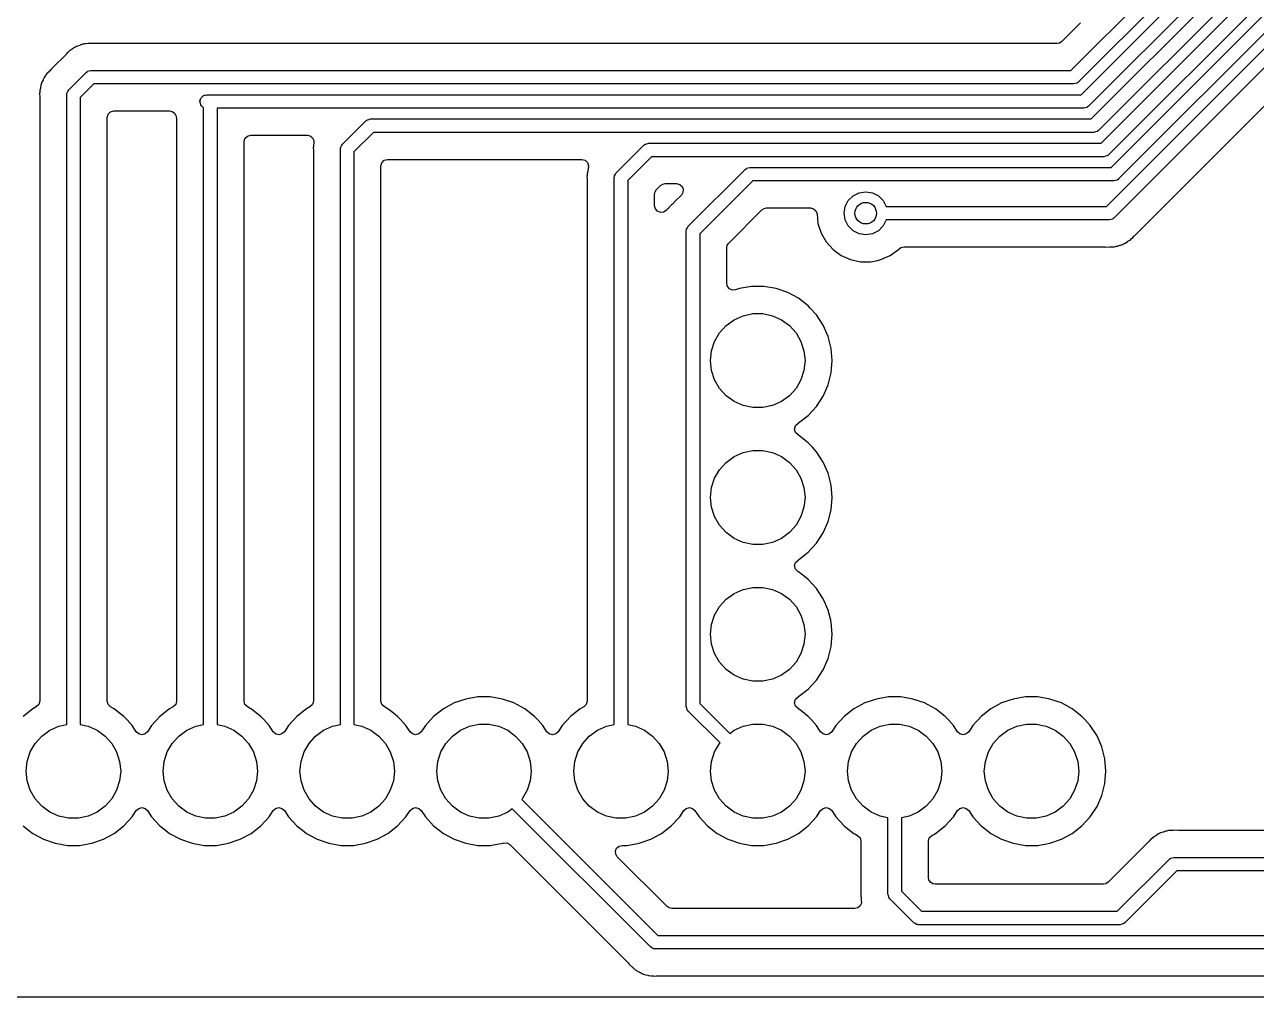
# Model space of a CAD drawing. Extents: x 79.4 to 173.9, y -124.3 to -35.
# Drawn here: x 104.52 to 127.38, y -121.71 to -103.65 of the extents above; entities that cross this region are included whole.
import ezdxf

# ---------------------------------------------------------------- set-up
doc = ezdxf.new("R2010")
doc.units = 0
doc.layers.add('BLACK', color=7, linetype='CONTINUOUS')

msp = doc.modelspace()

# ---------------------------------------------------------------- linework, layer by layer
at = {"layer": 'BLACK', "linetype": 'CONTINUOUS'}
for p, q in [((123.938, -104.505), (131.805, -96.6382)), ((132.018, -96.7784), (124.078, -104.718)), ((124.125, -104.955), (132.255, -96.8246)), ((132.468, -96.9648), (124.265, -105.168)), ((124.311, -105.405), (132.705, -97.011)), ((132.918, -97.1512), (124.451, -105.618)), ((124.497, -105.855), (133.155, -97.1974)), ((133.368, -97.3376), (124.638, -106.068)), ((124.684, -106.305), (133.605, -97.3838)), ((133.818, -97.524), (124.824, -106.518)), ((124.596, -107.029), (129.993, -101.633)), ((130.169, -101.809), (124.736, -107.243)), ((125.115, -107.572), (130.551, -102.135)), ((124.116, -103.62), (123.767, -103.968)), ((105.651, -104.007), (105.632, -104.013)), ((105.695, -104.006), (105.651, -104.007)), ((105.707, -104.005), (105.695, -104.006)), ((105.711, -104.004), (105.707, -104.005)), ((105.738, -104.004), (105.711, -104.004)), ((105.742, -104.004), (105.738, -104.004)), ((105.812, -104.002), (105.742, -104.004)), ((105.833, -104.004), (105.812, -104.002)), ((123.68, -104.004), (105.833, -104.004)), ((123.727, -103.995), (123.68, -104.004)), ((123.767, -103.968), (123.727, -103.995)), ((105.283, -104.213), (105.043, -104.452)), ((105.291, -104.204), (105.283, -104.213)), ((105.318, -104.17), (105.291, -104.204)), ((105.326, -104.165), (105.318, -104.17)), ((105.335, -104.159), (105.326, -104.165)), ((105.349, -104.146), (105.335, -104.159)), ((105.355, -104.14), (105.349, -104.146)), ((105.364, -104.132), (105.355, -104.14)), ((105.401, -104.11), (105.364, -104.132)), ((105.411, -104.103), (105.401, -104.11)), ((105.446, -104.078), (105.411, -104.103)), ((105.465, -104.07), (105.446, -104.078)), ((105.482, -104.062), (105.465, -104.07)), ((105.5, -104.051), (105.482, -104.062)), ((105.542, -104.039), (105.5, -104.051)), ((105.5, -104.051), (105.5, -104.051)), ((105.553, -104.035), (105.542, -104.039)), ((105.593, -104.019), (105.553, -104.035)), ((105.613, -104.017), (105.593, -104.019)), ((105.632, -104.013), (105.613, -104.017)), ((105.027, -104.465), (104.979, -104.516)), ((105.043, -104.452), (105.027, -104.465)), ((104.862, -104.683), (104.841, -104.721)), ((104.867, -104.672), (104.862, -104.683)), ((104.884, -104.632), (104.867, -104.672)), ((104.896, -104.616), (104.884, -104.632)), ((104.907, -104.6), (104.896, -104.616)), ((104.917, -104.583), (104.907, -104.6)), ((104.947, -104.551), (104.917, -104.583)), ((104.954, -104.542), (104.947, -104.551)), ((104.957, -104.539), (104.954, -104.542)), ((104.976, -104.519), (104.957, -104.539)), ((104.979, -104.516), (104.976, -104.519)), ((105.338, -104.865), (105.662, -104.542)), ((105.662, -104.542), (105.679, -104.528)), ((105.679, -104.528), (105.682, -104.525)), ((105.682, -104.525), (105.685, -104.524)), ((105.685, -104.524), (105.69, -104.52)), ((105.69, -104.52), (105.72, -104.514)), ((105.72, -104.514), (105.75, -104.505)), ((105.75, -104.505), (123.938, -104.505)), ((104.8, -104.914), (104.797, -104.933)), ((104.801, -104.894), (104.8, -104.914)), ((104.812, -104.832), (104.801, -104.874)), ((104.801, -104.874), (104.801, -104.894)), ((104.814, -104.82), (104.812, -104.832)), ((104.821, -104.777), (104.814, -104.82)), ((104.829, -104.759), (104.821, -104.777)), ((104.836, -104.741), (104.829, -104.759)), ((104.841, -104.721), (104.836, -104.741)), ((105.306, -104.924), (105.307, -104.918)), ((105.307, -104.918), (105.324, -104.892)), ((105.324, -104.892), (105.338, -104.865)), ((105.802, -104.755), (105.552, -105.005)), ((123.99, -104.755), (105.802, -104.755)), ((124.02, -104.746), (123.99, -104.755)), ((124.05, -104.74), (124.02, -104.746)), ((124.055, -104.736), (124.05, -104.74)), ((124.058, -104.735), (124.055, -104.736)), ((124.061, -104.732), (124.058, -104.735)), ((124.078, -104.718), (124.061, -104.732)), ((104.797, -104.933), (104.797, -104.933)), ((104.797, -104.933), (104.798, -104.95)), ((104.798, -104.95), (104.801, -104.977)), ((104.801, -104.977), (104.801, -104.989)), ((104.801, -104.989), (104.801, -116.209)), ((105.302, -104.953), (105.305, -104.931)), ((105.302, -116.646), (105.302, -104.953)), ((105.305, -104.927), (105.306, -104.924)), ((105.305, -104.931), (105.305, -104.927)), ((105.552, -105.005), (105.552, -116.646)), ((107.775, -105.071), (107.783, -105.05)), ((107.778, -105.084), (107.775, -105.071)), ((107.776, -105.098), (107.778, -105.084)), ((107.786, -105.118), (107.776, -105.098)), ((107.783, -105.05), (107.786, -105.028)), ((107.786, -105.028), (107.795, -105.018)), ((107.79, -105.14), (107.786, -105.118)), ((107.804, -105.158), (107.79, -105.14)), ((107.795, -105.018), (107.8, -105.005)), ((107.8, -105.005), (107.818, -104.992)), ((107.818, -104.992), (107.832, -104.975)), ((107.832, -104.975), (107.845, -104.971)), ((107.845, -104.971), (107.856, -104.963)), ((107.856, -104.963), (107.879, -104.961)), ((107.879, -104.961), (107.9, -104.955)), ((107.9, -104.955), (124.125, -104.955)), ((106.052, -105.379), (106.069, -105.317)), ((106.052, -116.209), (106.052, -105.379)), ((106.069, -105.317), (106.114, -105.272)), ((106.114, -105.272), (106.176, -105.255)), ((106.176, -105.255), (107.207, -105.255)), ((107.207, -105.255), (107.258, -105.267)), ((107.258, -105.267), (107.3, -105.298)), ((107.3, -105.298), (107.311, -105.318)), ((107.311, -105.318), (107.313, -105.317)), ((107.313, -105.317), (107.319, -105.327)), ((107.319, -105.327), (107.331, -105.352)), ((107.334, -105.363), (107.33, -105.365)), ((107.33, -105.365), (107.341, -105.403)), ((107.331, -105.352), (107.334, -105.363)), ((107.806, -105.162), (107.804, -105.158)), ((107.808, -105.163), (107.806, -105.162)), ((107.812, -105.168), (107.808, -105.163)), ((107.842, -105.199), (107.812, -105.168)), ((107.842, -116.646), (107.842, -105.199)), ((124.176, -105.205), (108.092, -105.205)), ((108.092, -105.205), (108.092, -116.646)), ((124.206, -105.196), (124.176, -105.205)), ((124.236, -105.19), (124.206, -105.196)), ((124.241, -105.186), (124.236, -105.19)), ((124.244, -105.185), (124.241, -105.186)), ((124.247, -105.182), (124.244, -105.185)), ((124.265, -105.168), (124.247, -105.182)), ((107.341, -105.403), (107.341, -116.209)), ((110.418, -105.875), (110.852, -105.442)), ((110.852, -105.442), (110.869, -105.428)), ((110.869, -105.428), (110.872, -105.425)), ((110.872, -105.425), (110.875, -105.424)), ((110.875, -105.424), (110.88, -105.42)), ((110.88, -105.42), (110.91, -105.414)), ((110.91, -105.414), (110.94, -105.405)), ((110.94, -105.405), (124.311, -105.405)), ((108.592, -105.829), (108.609, -105.767)), ((108.592, -116.209), (108.592, -105.829)), ((108.609, -105.767), (108.654, -105.722)), ((108.654, -105.722), (108.716, -105.706)), ((108.716, -105.706), (109.767, -105.706)), ((109.767, -105.706), (109.822, -105.718)), ((109.822, -105.718), (109.865, -105.753)), ((109.865, -105.753), (109.889, -105.804)), ((109.889, -105.804), (109.887, -105.86)), ((110.992, -105.655), (110.632, -106.015)), ((124.363, -105.655), (110.992, -105.655)), ((124.392, -105.646), (124.363, -105.655)), ((124.423, -105.64), (124.392, -105.646)), ((124.428, -105.636), (124.423, -105.64)), ((124.43, -105.635), (124.428, -105.636)), ((124.433, -105.632), (124.43, -105.635)), ((124.451, -105.618), (124.433, -105.632)), ((109.88, -105.924), (109.877, -105.943)), ((109.877, -105.943), (109.881, -105.987)), ((109.881, -105.904), (109.88, -105.924)), ((109.887, -105.86), (109.881, -105.884)), ((109.881, -105.884), (109.881, -105.904)), ((109.881, -105.987), (109.881, -105.999)), ((109.881, -105.999), (109.881, -116.209)), ((110.382, -105.963), (110.385, -105.941)), ((110.382, -116.646), (110.382, -105.963)), ((110.385, -105.937), (110.386, -105.934)), ((110.385, -105.941), (110.385, -105.937)), ((110.386, -105.934), (110.387, -105.928)), ((110.387, -105.928), (110.404, -105.902)), ((110.404, -105.902), (110.418, -105.875)), ((110.632, -106.015), (110.632, -116.646)), ((115.498, -106.405), (116.012, -105.892)), ((116.012, -105.892), (116.029, -105.878)), ((116.029, -105.878), (116.032, -105.875)), ((116.032, -105.875), (116.035, -105.874)), ((116.035, -105.874), (116.04, -105.87)), ((116.04, -105.87), (116.07, -105.864)), ((116.07, -105.864), (116.1, -105.855)), ((116.1, -105.855), (124.497, -105.855)), ((111.132, -106.279), (111.149, -106.218)), ((111.132, -116.209), (111.132, -106.279)), ((111.149, -106.218), (111.194, -106.172)), ((111.194, -106.172), (111.256, -106.155)), ((111.256, -106.155), (114.863, -106.155)), ((114.863, -106.155), (114.921, -106.17)), ((114.921, -106.17), (114.966, -106.211)), ((114.966, -106.211), (114.986, -106.269)), ((114.986, -106.269), (114.981, -106.301)), ((116.152, -106.105), (115.712, -106.545)), ((124.549, -106.105), (116.152, -106.105)), ((124.579, -106.096), (124.549, -106.105)), ((124.609, -106.09), (124.579, -106.096)), ((124.614, -106.086), (124.609, -106.09)), ((124.617, -106.085), (124.614, -106.086)), ((124.62, -106.082), (124.617, -106.085)), ((124.638, -106.068), (124.62, -106.082)), ((114.96, -106.454), (114.957, -106.473)), ((114.957, -106.473), (114.961, -106.517)), ((114.961, -106.434), (114.96, -106.454)), ((114.972, -106.372), (114.961, -106.414)), ((114.961, -106.414), (114.961, -106.434)), ((114.961, -106.517), (114.961, -106.529)), ((114.974, -106.36), (114.972, -106.372)), ((114.984, -106.302), (114.974, -106.36)), ((114.981, -106.301), (114.984, -106.302)), ((115.462, -106.493), (115.465, -106.471)), ((115.462, -116.646), (115.462, -106.493)), ((115.465, -106.467), (115.466, -106.464)), ((115.465, -106.471), (115.465, -106.467)), ((115.466, -106.464), (115.467, -106.458)), ((115.467, -106.458), (115.484, -106.432)), ((115.484, -106.432), (115.498, -106.405)), ((116.837, -107.396), (117.892, -106.342)), ((117.892, -106.342), (117.909, -106.328)), ((117.909, -106.328), (117.912, -106.325)), ((117.912, -106.325), (117.915, -106.324)), ((117.915, -106.324), (117.92, -106.32)), ((117.92, -106.32), (117.95, -106.314)), ((117.95, -106.314), (117.98, -106.305)), ((117.98, -106.305), (124.684, -106.305)), ((124.824, -106.518), (124.806, -106.532)), ((114.961, -106.529), (114.961, -116.209)), ((115.712, -106.545), (115.712, -116.646)), ((116.222, -106.756), (116.249, -106.716)), ((116.249, -106.716), (116.323, -106.642)), ((116.323, -106.642), (116.363, -106.615)), ((116.363, -106.615), (116.41, -106.605)), ((116.41, -106.605), (116.621, -106.605)), ((116.621, -106.605), (116.677, -106.619)), ((116.677, -106.619), (116.721, -106.657)), ((116.721, -106.657), (116.743, -106.71)), ((116.743, -106.71), (116.738, -106.768)), ((118.032, -106.555), (117.05, -107.536)), ((124.736, -106.555), (118.032, -106.555)), ((124.765, -106.546), (124.736, -106.555)), ((124.795, -106.54), (124.765, -106.546)), ((124.801, -106.536), (124.795, -106.54)), ((124.803, -106.535), (124.801, -106.536)), ((124.806, -106.532), (124.803, -106.535)), ((116.212, -106.804), (116.222, -106.756)), ((116.212, -107.017), (116.212, -106.804)), ((116.607, -106.918), (116.542, -106.984)), ((116.708, -106.817), (116.607, -106.918)), ((116.738, -106.768), (116.708, -106.817)), ((119.75, -107.031), (119.806, -106.919)), ((119.806, -106.919), (119.895, -106.831)), ((119.895, -106.831), (120.006, -106.774)), ((120.006, -106.774), (120.13, -106.754)), ((120.13, -106.754), (120.254, -106.774)), ((120.254, -106.774), (120.365, -106.831)), ((120.365, -106.831), (120.454, -106.919)), ((120.454, -106.919), (120.51, -107.029)), ((116.226, -107.074), (116.212, -107.017)), ((116.265, -107.118), (116.226, -107.074)), ((116.319, -107.14), (116.265, -107.118)), ((116.378, -107.134), (116.319, -107.14)), ((116.427, -107.102), (116.378, -107.134)), ((116.445, -107.082), (116.427, -107.102)), ((116.453, -107.073), (116.445, -107.082)), ((116.455, -107.07), (116.453, -107.073)), ((116.475, -107.051), (116.455, -107.07)), ((116.478, -107.048), (116.475, -107.051)), ((116.526, -106.997), (116.478, -107.048)), ((116.542, -106.984), (116.526, -106.997)), ((117.587, -107.707), (118.203, -107.092)), ((118.203, -107.092), (118.243, -107.065)), ((118.243, -107.065), (118.29, -107.055)), ((118.29, -107.055), (119.102, -107.055)), ((119.102, -107.055), (119.161, -107.07)), ((119.161, -107.07), (119.205, -107.11)), ((119.205, -107.11), (119.226, -107.167)), ((119.226, -107.167), (119.236, -107.26)), ((119.73, -107.154), (119.75, -107.031)), ((119.75, -107.278), (119.73, -107.154)), ((120.51, -107.029), (124.596, -107.029)), ((116.806, -107.449), (116.822, -107.423)), ((116.822, -107.423), (116.837, -107.396)), ((119.236, -107.26), (119.244, -107.343)), ((119.244, -107.343), (119.303, -107.523)), ((119.806, -107.39), (119.75, -107.278)), ((119.895, -107.478), (119.806, -107.39)), ((120.454, -107.39), (120.365, -107.478)), ((120.51, -107.279), (120.454, -107.39)), ((124.647, -107.279), (120.51, -107.279)), ((124.677, -107.271), (124.647, -107.279)), ((124.707, -107.264), (124.677, -107.271)), ((124.712, -107.26), (124.707, -107.264)), ((124.715, -107.26), (124.712, -107.26)), ((124.718, -107.256), (124.715, -107.26)), ((124.736, -107.243), (124.718, -107.256)), ((116.8, -107.485), (116.804, -107.462)), ((116.8, -116.309), (116.8, -107.485)), ((116.803, -107.458), (116.805, -107.456)), ((116.804, -107.462), (116.803, -107.458)), ((116.805, -107.456), (116.806, -107.449)), ((117.05, -107.536), (117.05, -116.257)), ((119.303, -107.523), (119.397, -107.687)), ((120.006, -107.535), (119.895, -107.478)), ((120.13, -107.554), (120.006, -107.535)), ((120.254, -107.535), (120.13, -107.554)), ((120.365, -107.478), (120.254, -107.535)), ((124.996, -107.675), (125.034, -107.653)), ((125.034, -107.653), (125.048, -107.639)), ((125.034, -107.653), (125.034, -107.653)), ((125.034, -107.653), (125.034, -107.653)), ((125.048, -107.639), (125.063, -107.626)), ((125.063, -107.626), (125.079, -107.614)), ((125.079, -107.614), (125.107, -107.58)), ((125.107, -107.58), (125.115, -107.572)), ((117.551, -107.795), (117.56, -107.748)), ((117.551, -108.458), (117.551, -107.795)), ((117.56, -107.748), (117.587, -107.707)), ((119.397, -107.687), (119.524, -107.827)), ((119.524, -107.827), (119.677, -107.939)), ((120.583, -107.939), (120.736, -107.827)), ((120.736, -107.827), (120.742, -107.821)), ((120.742, -107.821), (120.783, -107.791)), ((120.783, -107.791), (120.834, -107.78)), ((120.834, -107.78), (124.565, -107.78)), ((124.565, -107.78), (124.585, -107.782)), ((124.585, -107.782), (124.588, -107.782)), ((124.588, -107.782), (124.655, -107.78)), ((124.588, -107.782), (124.588, -107.782)), ((124.655, -107.78), (124.659, -107.78)), ((124.659, -107.78), (124.687, -107.78)), ((124.687, -107.78), (124.691, -107.779)), ((124.687, -107.78), (124.687, -107.78)), ((124.691, -107.779), (124.702, -107.779)), ((124.702, -107.779), (124.746, -107.777)), ((124.746, -107.777), (124.765, -107.772)), ((124.765, -107.772), (124.784, -107.768)), ((124.784, -107.768), (124.791, -107.767)), ((124.791, -107.767), (124.804, -107.765)), ((124.804, -107.765), (124.845, -107.749)), ((124.845, -107.749), (124.856, -107.745)), ((124.856, -107.745), (124.898, -107.733)), ((124.898, -107.733), (124.915, -107.723)), ((124.915, -107.723), (124.933, -107.714)), ((124.933, -107.714), (124.951, -107.707)), ((124.951, -107.707), (124.987, -107.681)), ((124.987, -107.681), (124.996, -107.675)), ((119.677, -107.939), (119.85, -108.016)), ((119.85, -108.016), (120.035, -108.055)), ((120.035, -108.055), (120.035, -108.055)), ((120.035, -108.055), (120.225, -108.055)), ((120.225, -108.055), (120.348, -108.029)), ((120.225, -108.055), (120.225, -108.055)), ((120.348, -108.029), (120.41, -108.016)), ((120.41, -108.016), (120.583, -107.939)), ((117.565, -108.515), (117.551, -108.458)), ((117.603, -108.559), (117.565, -108.515)), ((117.657, -108.581), (117.603, -108.559)), ((117.715, -108.576), (117.657, -108.581)), ((117.788, -108.551), (117.715, -108.576)), ((118.013, -108.513), (117.788, -108.551)), ((118.241, -108.513), (118.013, -108.513)), ((118.466, -108.551), (118.241, -108.513)), ((118.682, -108.625), (118.466, -108.551)), ((118.882, -108.733), (118.682, -108.625)), ((118.682, -108.625), (118.682, -108.625)), ((118.682, -108.625), (118.682, -108.625)), ((119.062, -108.874), (118.882, -108.733)), ((118.882, -108.733), (118.882, -108.733)), ((117.856, -109.057), (118.035, -109.018)), ((118.035, -109.018), (118.218, -109.018)), ((118.218, -109.018), (118.398, -109.057)), ((119.101, -108.915), (119.062, -108.874)), ((119.217, -109.041), (119.101, -108.915)), ((117.418, -109.375), (117.54, -109.239)), ((117.54, -109.239), (117.689, -109.131)), ((117.689, -109.131), (117.856, -109.057)), ((118.398, -109.057), (118.565, -109.131)), ((118.565, -109.131), (118.713, -109.239)), ((118.713, -109.239), (118.836, -109.375)), ((119.342, -109.232), (119.217, -109.041)), ((119.433, -109.441), (119.342, -109.232)), ((117.326, -109.534), (117.418, -109.375)), ((118.836, -109.375), (118.927, -109.534)), ((119.489, -109.663), (119.433, -109.441)), ((117.25, -109.89), (117.27, -109.708)), ((117.27, -109.708), (117.326, -109.534)), ((118.927, -109.534), (118.984, -109.708)), ((118.984, -109.708), (119.003, -109.89)), ((119.508, -109.89), (119.489, -109.663)), ((117.27, -110.072), (117.25, -109.89)), ((119.003, -109.89), (118.984, -110.072)), ((119.489, -110.117), (119.508, -109.89)), ((117.326, -110.246), (117.27, -110.072)), ((118.984, -110.072), (118.927, -110.246)), ((119.433, -110.339), (119.489, -110.117)), ((117.418, -110.405), (117.326, -110.246)), ((117.54, -110.541), (117.418, -110.405)), ((118.836, -110.405), (118.713, -110.541)), ((118.927, -110.246), (118.836, -110.405)), ((119.342, -110.548), (119.433, -110.339)), ((117.689, -110.649), (117.54, -110.541)), ((118.713, -110.541), (118.565, -110.649)), ((119.217, -110.739), (119.342, -110.548)), ((117.856, -110.723), (117.689, -110.649)), ((118.035, -110.761), (117.856, -110.723)), ((118.218, -110.761), (118.035, -110.761)), ((118.398, -110.723), (118.218, -110.761)), ((118.565, -110.649), (118.398, -110.723)), ((119.062, -110.906), (119.217, -110.739)), ((118.827, -111.097), (118.874, -111.051)), ((118.874, -111.051), (118.882, -111.047)), ((118.882, -111.047), (119.062, -110.906)), ((118.809, -111.16), (118.827, -111.097)), ((118.827, -111.223), (118.809, -111.16)), ((118.874, -111.269), (118.827, -111.223)), ((118.882, -111.273), (118.874, -111.269)), ((119.062, -111.414), (118.882, -111.273)), ((118.882, -111.273), (118.882, -111.273)), ((119.14, -111.498), (119.062, -111.414)), ((119.217, -111.581), (119.14, -111.498)), ((117.418, -111.915), (117.54, -111.779)), ((117.54, -111.779), (117.689, -111.671)), ((117.689, -111.671), (117.856, -111.597)), ((117.856, -111.597), (118.035, -111.558)), ((118.035, -111.558), (118.218, -111.558)), ((118.218, -111.558), (118.398, -111.597)), ((118.398, -111.597), (118.565, -111.671)), ((118.565, -111.671), (118.713, -111.779)), ((118.713, -111.779), (118.836, -111.915)), ((119.342, -111.772), (119.217, -111.581)), ((119.433, -111.981), (119.342, -111.772)), ((117.326, -112.074), (117.418, -111.915)), ((118.836, -111.915), (118.927, -112.074)), ((119.489, -112.203), (119.433, -111.981)), ((117.27, -112.248), (117.326, -112.074)), ((118.927, -112.074), (118.984, -112.248)), ((119.508, -112.43), (119.489, -112.203)), ((117.25, -112.43), (117.27, -112.248)), ((117.27, -112.612), (117.25, -112.43)), ((118.984, -112.248), (119.003, -112.43)), ((119.003, -112.43), (118.984, -112.612)), ((119.489, -112.657), (119.508, -112.43)), ((117.326, -112.786), (117.27, -112.612)), ((118.984, -112.612), (118.927, -112.786)), ((119.433, -112.879), (119.489, -112.657)), ((117.418, -112.945), (117.326, -112.786)), ((118.927, -112.786), (118.836, -112.945)), ((119.342, -113.088), (119.433, -112.879)), ((117.54, -113.081), (117.418, -112.945)), ((117.689, -113.189), (117.54, -113.081)), ((118.713, -113.081), (118.565, -113.189)), ((118.836, -112.945), (118.713, -113.081)), ((119.217, -113.279), (119.342, -113.088)), ((117.856, -113.263), (117.689, -113.189)), ((118.035, -113.301), (117.856, -113.263)), ((118.218, -113.301), (118.035, -113.301)), ((118.398, -113.263), (118.218, -113.301)), ((118.565, -113.189), (118.398, -113.263)), ((119.062, -113.446), (119.217, -113.279)), ((118.827, -113.637), (118.874, -113.591)), ((118.874, -113.591), (118.882, -113.587)), ((118.882, -113.587), (119.062, -113.446)), ((118.809, -113.7), (118.827, -113.637)), ((118.827, -113.763), (118.809, -113.7)), ((118.874, -113.809), (118.827, -113.763)), ((118.882, -113.813), (118.874, -113.809)), ((118.961, -113.875), (118.882, -113.813)), ((119.062, -113.954), (118.961, -113.875)), ((119.14, -114.038), (119.062, -113.954)), ((119.217, -114.121), (119.14, -114.038)), ((117.54, -114.319), (117.689, -114.211)), ((117.689, -114.211), (117.856, -114.137)), ((117.856, -114.137), (118.035, -114.099)), ((118.035, -114.099), (118.218, -114.099)), ((118.218, -114.099), (118.398, -114.137)), ((118.398, -114.137), (118.565, -114.211)), ((118.565, -114.211), (118.713, -114.319)), ((119.342, -114.312), (119.217, -114.121)), ((117.326, -114.614), (117.418, -114.455)), ((117.418, -114.455), (117.54, -114.319)), ((118.713, -114.319), (118.836, -114.455)), ((118.836, -114.455), (118.927, -114.614)), ((119.433, -114.521), (119.342, -114.312)), ((119.48, -114.707), (119.433, -114.521)), ((117.27, -114.788), (117.326, -114.614)), ((118.927, -114.614), (118.984, -114.788)), ((119.489, -114.743), (119.48, -114.707)), ((119.502, -114.897), (119.489, -114.743)), ((117.25, -114.97), (117.27, -114.788)), ((117.27, -115.152), (117.25, -114.97)), ((118.984, -114.788), (119.003, -114.97)), ((119.003, -114.97), (118.984, -115.152)), ((119.489, -115.197), (119.508, -114.97)), ((119.508, -114.97), (119.502, -114.897)), ((117.326, -115.326), (117.27, -115.152)), ((118.984, -115.152), (118.927, -115.326)), ((119.433, -115.419), (119.489, -115.197)), ((117.418, -115.485), (117.326, -115.326)), ((118.927, -115.326), (118.836, -115.485)), ((119.342, -115.628), (119.433, -115.419)), ((117.54, -115.621), (117.418, -115.485)), ((117.689, -115.729), (117.54, -115.621)), ((118.713, -115.621), (118.565, -115.729)), ((118.836, -115.485), (118.713, -115.621)), ((119.217, -115.819), (119.342, -115.628)), ((117.856, -115.803), (117.689, -115.729)), ((118.035, -115.841), (117.856, -115.803)), ((118.218, -115.841), (118.035, -115.841)), ((118.398, -115.803), (118.218, -115.841)), ((118.565, -115.729), (118.398, -115.803)), ((119.062, -115.986), (119.217, -115.819)), ((118.882, -116.127), (119.062, -115.986)), ((104.736, -116.318), (104.671, -116.353)), ((104.784, -116.273), (104.736, -116.318)), ((104.801, -116.209), (104.784, -116.273)), ((106.07, -116.273), (106.052, -116.209)), ((106.117, -116.318), (106.07, -116.273)), ((106.168, -116.345), (106.117, -116.318)), ((106.182, -116.353), (106.168, -116.345)), ((107.276, -116.318), (107.211, -116.353)), ((107.324, -116.273), (107.276, -116.318)), ((107.341, -116.209), (107.324, -116.273)), ((108.61, -116.273), (108.592, -116.209)), ((108.657, -116.318), (108.61, -116.273)), ((108.708, -116.345), (108.657, -116.318)), ((108.722, -116.353), (108.708, -116.345)), ((109.816, -116.318), (109.751, -116.353)), ((109.864, -116.273), (109.816, -116.318)), ((109.881, -116.209), (109.864, -116.273)), ((111.15, -116.273), (111.132, -116.209)), ((111.197, -116.318), (111.15, -116.273)), ((111.248, -116.345), (111.197, -116.318)), ((111.262, -116.353), (111.248, -116.345)), ((112.492, -116.245), (112.291, -116.353)), ((112.708, -116.171), (112.492, -116.245)), ((112.933, -116.133), (112.708, -116.171)), ((113.161, -116.133), (112.933, -116.133)), ((113.386, -116.171), (113.161, -116.133)), ((113.602, -116.245), (113.386, -116.171)), ((113.802, -116.353), (113.602, -116.245)), ((113.602, -116.245), (113.602, -116.245)), ((113.602, -116.245), (113.602, -116.245)), ((114.896, -116.318), (114.831, -116.353)), ((114.944, -116.273), (114.896, -116.318)), ((114.961, -116.209), (114.944, -116.273)), ((116.809, -116.338), (116.8, -116.309)), ((116.816, -116.369), (116.809, -116.338)), ((117.05, -116.257), (117.605, -116.812)), ((118.809, -116.24), (118.827, -116.177)), ((118.827, -116.303), (118.809, -116.24)), ((118.827, -116.177), (118.874, -116.131)), ((118.874, -116.349), (118.827, -116.303)), ((118.874, -116.131), (118.882, -116.127)), ((118.882, -116.353), (118.874, -116.349)), ((120.112, -116.245), (119.911, -116.353)), ((120.328, -116.171), (120.112, -116.245)), ((120.553, -116.133), (120.328, -116.171)), ((120.781, -116.133), (120.553, -116.133)), ((121.006, -116.171), (120.781, -116.133)), ((121.222, -116.245), (121.006, -116.171)), ((121.422, -116.353), (121.222, -116.245)), ((121.222, -116.245), (121.222, -116.245)), ((121.222, -116.245), (121.222, -116.245)), ((122.652, -116.245), (122.451, -116.353)), ((122.868, -116.171), (122.652, -116.245)), ((123.093, -116.133), (122.868, -116.171)), ((123.321, -116.133), (123.093, -116.133)), ((123.546, -116.171), (123.321, -116.133)), ((123.762, -116.245), (123.546, -116.171)), ((123.962, -116.353), (123.762, -116.245)), ((123.762, -116.245), (123.762, -116.245)), ((123.762, -116.245), (123.762, -116.245)), ((104.671, -116.353), (104.491, -116.494)), ((106.253, -116.408), (106.182, -116.353)), ((106.362, -116.494), (106.253, -116.408)), ((106.423, -116.559), (106.362, -116.494)), ((106.517, -116.661), (106.423, -116.559)), ((107.031, -116.494), (106.877, -116.661)), ((107.211, -116.353), (107.031, -116.494)), ((108.793, -116.408), (108.722, -116.353)), ((108.902, -116.494), (108.793, -116.408)), ((108.963, -116.559), (108.902, -116.494)), ((109.057, -116.661), (108.963, -116.559)), ((109.571, -116.494), (109.417, -116.661)), ((109.751, -116.353), (109.571, -116.494)), ((111.333, -116.408), (111.262, -116.353)), ((111.442, -116.494), (111.333, -116.408)), ((111.503, -116.559), (111.442, -116.494)), ((111.597, -116.661), (111.503, -116.559)), ((112.111, -116.494), (111.957, -116.661)), ((112.291, -116.353), (112.111, -116.494)), ((113.982, -116.494), (113.802, -116.353)), ((113.802, -116.353), (113.802, -116.353)), ((114.043, -116.559), (113.982, -116.494)), ((114.137, -116.661), (114.043, -116.559)), ((114.651, -116.494), (114.497, -116.661)), ((114.831, -116.353), (114.651, -116.494)), ((116.82, -116.374), (116.816, -116.369)), ((116.82, -116.376), (116.82, -116.374)), ((116.824, -116.379), (116.82, -116.376)), ((116.837, -116.397), (116.824, -116.379)), ((117.426, -116.986), (116.837, -116.397)), ((118.926, -116.387), (118.882, -116.353)), ((119.062, -116.494), (118.926, -116.387)), ((119.123, -116.559), (119.062, -116.494)), ((119.217, -116.661), (119.123, -116.559)), ((119.731, -116.494), (119.577, -116.661)), ((119.911, -116.353), (119.731, -116.494)), ((121.602, -116.494), (121.422, -116.353)), ((121.422, -116.353), (121.422, -116.353)), ((121.663, -116.559), (121.602, -116.494)), ((121.757, -116.661), (121.663, -116.559)), ((122.271, -116.494), (122.117, -116.661)), ((122.451, -116.353), (122.271, -116.494)), ((124.142, -116.494), (123.962, -116.353)), ((123.962, -116.353), (123.962, -116.353)), ((124.203, -116.559), (124.142, -116.494)), ((124.297, -116.661), (124.203, -116.559)), ((104.84, -116.859), (104.989, -116.751)), ((104.989, -116.751), (105.156, -116.677)), ((105.156, -116.677), (105.302, -116.646)), ((105.552, -116.646), (105.698, -116.677)), ((105.698, -116.677), (105.865, -116.751)), ((105.865, -116.751), (106.013, -116.859)), ((106.593, -116.778), (106.517, -116.661)), ((106.517, -116.661), (106.517, -116.661)), ((106.517, -116.661), (106.517, -116.661)), ((106.638, -116.819), (106.593, -116.778)), ((106.801, -116.778), (106.756, -116.819)), ((106.877, -116.661), (106.801, -116.778)), ((107.38, -116.859), (107.529, -116.751)), ((107.529, -116.751), (107.696, -116.677)), ((107.696, -116.677), (107.842, -116.646)), ((108.092, -116.646), (108.238, -116.677)), ((108.238, -116.677), (108.405, -116.751)), ((108.405, -116.751), (108.553, -116.859)), ((109.133, -116.778), (109.057, -116.661)), ((109.057, -116.661), (109.057, -116.661)), ((109.057, -116.661), (109.057, -116.661)), ((109.178, -116.819), (109.133, -116.778)), ((109.341, -116.778), (109.296, -116.819)), ((109.417, -116.661), (109.341, -116.778)), ((109.92, -116.859), (110.069, -116.751)), ((110.069, -116.751), (110.236, -116.677)), ((110.236, -116.677), (110.382, -116.646)), ((110.632, -116.646), (110.778, -116.677)), ((110.778, -116.677), (110.945, -116.751)), ((110.945, -116.751), (111.093, -116.859)), ((111.673, -116.778), (111.597, -116.661)), ((111.597, -116.661), (111.597, -116.661)), ((111.597, -116.661), (111.597, -116.661)), ((111.718, -116.819), (111.673, -116.778)), ((111.881, -116.778), (111.836, -116.819)), ((111.957, -116.661), (111.881, -116.778)), ((112.46, -116.859), (112.609, -116.751)), ((112.609, -116.751), (112.776, -116.677)), ((112.776, -116.677), (112.955, -116.638)), ((112.955, -116.638), (113.138, -116.638)), ((113.138, -116.638), (113.318, -116.677)), ((113.318, -116.677), (113.485, -116.751)), ((113.485, -116.751), (113.633, -116.859)), ((114.213, -116.778), (114.137, -116.661)), ((114.137, -116.661), (114.137, -116.661)), ((114.137, -116.661), (114.137, -116.661)), ((114.258, -116.819), (114.213, -116.778)), ((114.421, -116.778), (114.376, -116.819)), ((114.497, -116.661), (114.421, -116.778)), ((115, -116.859), (115.149, -116.751)), ((115.149, -116.751), (115.316, -116.677)), ((115.316, -116.677), (115.462, -116.646)), ((115.712, -116.646), (115.858, -116.677)), ((115.858, -116.677), (116.025, -116.751)), ((116.025, -116.751), (116.173, -116.859)), ((117.605, -116.812), (117.689, -116.751)), ((117.689, -116.751), (117.856, -116.677)), ((117.856, -116.677), (118.035, -116.638)), ((118.035, -116.638), (118.218, -116.638)), ((118.218, -116.638), (118.398, -116.677)), ((118.398, -116.677), (118.565, -116.751)), ((118.565, -116.751), (118.713, -116.859)), ((119.293, -116.778), (119.217, -116.661)), ((119.217, -116.661), (119.217, -116.661)), ((119.217, -116.661), (119.217, -116.661)), ((119.338, -116.819), (119.293, -116.778)), ((119.501, -116.778), (119.456, -116.819)), ((119.577, -116.661), (119.501, -116.778)), ((120.08, -116.859), (120.229, -116.751)), ((120.229, -116.751), (120.396, -116.677)), ((120.396, -116.677), (120.575, -116.638)), ((120.575, -116.638), (120.758, -116.638)), ((120.758, -116.638), (120.938, -116.677)), ((120.938, -116.677), (121.105, -116.751)), ((121.105, -116.751), (121.253, -116.859)), ((121.833, -116.778), (121.757, -116.661)), ((121.757, -116.661), (121.757, -116.661)), ((121.757, -116.661), (121.757, -116.661)), ((121.878, -116.819), (121.833, -116.778)), ((122.041, -116.778), (121.996, -116.819)), ((122.117, -116.661), (122.041, -116.778)), ((122.62, -116.859), (122.769, -116.751)), ((122.769, -116.751), (122.936, -116.677)), ((122.936, -116.677), (123.115, -116.638)), ((123.115, -116.638), (123.298, -116.638)), ((123.298, -116.638), (123.478, -116.677)), ((123.478, -116.677), (123.645, -116.751)), ((123.645, -116.751), (123.793, -116.859)), ((124.422, -116.852), (124.297, -116.661)), ((104.626, -117.154), (104.718, -116.995)), ((104.718, -116.995), (104.84, -116.859)), ((106.013, -116.859), (106.136, -116.995)), ((106.136, -116.995), (106.227, -117.154)), ((106.697, -116.834), (106.638, -116.819)), ((106.756, -116.819), (106.697, -116.834)), ((107.166, -117.154), (107.258, -116.995)), ((107.258, -116.995), (107.38, -116.859)), ((108.553, -116.859), (108.676, -116.995)), ((108.676, -116.995), (108.767, -117.154)), ((109.237, -116.834), (109.178, -116.819)), ((109.296, -116.819), (109.237, -116.834)), ((109.706, -117.154), (109.798, -116.995)), ((109.798, -116.995), (109.92, -116.859)), ((111.093, -116.859), (111.216, -116.995)), ((111.216, -116.995), (111.307, -117.154)), ((111.777, -116.834), (111.718, -116.819)), ((111.836, -116.819), (111.777, -116.834)), ((112.246, -117.154), (112.338, -116.995)), ((112.338, -116.995), (112.46, -116.859)), ((113.633, -116.859), (113.756, -116.995)), ((113.756, -116.995), (113.847, -117.154)), ((114.317, -116.834), (114.258, -116.819)), ((114.376, -116.819), (114.317, -116.834)), ((114.786, -117.154), (114.878, -116.995)), ((114.878, -116.995), (115, -116.859)), ((116.173, -116.859), (116.296, -116.995)), ((116.296, -116.995), (116.387, -117.154)), ((117.326, -117.154), (117.418, -116.995)), ((117.418, -116.995), (117.426, -116.986)), ((118.713, -116.859), (118.836, -116.995)), ((118.836, -116.995), (118.927, -117.154)), ((119.397, -116.834), (119.338, -116.819)), ((119.456, -116.819), (119.397, -116.834)), ((119.866, -117.154), (119.958, -116.995)), ((119.958, -116.995), (120.08, -116.859)), ((121.253, -116.859), (121.376, -116.995)), ((121.376, -116.995), (121.467, -117.154)), ((121.937, -116.834), (121.878, -116.819)), ((121.996, -116.819), (121.937, -116.834)), ((122.406, -117.154), (122.498, -116.995)), ((122.498, -116.995), (122.62, -116.859)), ((123.793, -116.859), (123.916, -116.995)), ((123.916, -116.995), (124.007, -117.154)), ((124.513, -117.061), (124.422, -116.852)), ((104.57, -117.328), (104.626, -117.154)), ((106.227, -117.154), (106.284, -117.328)), ((107.11, -117.328), (107.166, -117.154)), ((108.767, -117.154), (108.824, -117.328)), ((109.65, -117.328), (109.706, -117.154)), ((111.307, -117.154), (111.364, -117.328)), ((112.19, -117.328), (112.246, -117.154)), ((113.847, -117.154), (113.904, -117.328)), ((114.73, -117.328), (114.786, -117.154)), ((116.387, -117.154), (116.444, -117.328)), ((117.27, -117.328), (117.326, -117.154)), ((118.927, -117.154), (118.984, -117.328)), ((119.81, -117.328), (119.866, -117.154)), ((121.467, -117.154), (121.524, -117.328)), ((122.35, -117.328), (122.406, -117.154)), ((124.007, -117.154), (124.064, -117.328)), ((124.569, -117.283), (124.513, -117.061)), ((104.55, -117.51), (104.57, -117.328)), ((106.284, -117.328), (106.303, -117.51)), ((107.09, -117.51), (107.11, -117.328)), ((108.824, -117.328), (108.843, -117.51)), ((109.63, -117.51), (109.65, -117.328)), ((111.364, -117.328), (111.383, -117.51)), ((112.17, -117.51), (112.19, -117.328)), ((113.904, -117.328), (113.923, -117.51)), ((114.71, -117.51), (114.73, -117.328)), ((116.444, -117.328), (116.463, -117.51)), ((117.25, -117.51), (117.27, -117.328)), ((118.984, -117.328), (119.003, -117.51)), ((119.79, -117.51), (119.81, -117.328)), ((121.524, -117.328), (121.543, -117.51)), ((122.33, -117.51), (122.35, -117.328)), ((124.064, -117.328), (124.083, -117.51)), ((124.588, -117.51), (124.569, -117.283)), ((104.57, -117.692), (104.55, -117.51)), ((104.626, -117.866), (104.57, -117.692)), ((106.284, -117.692), (106.227, -117.866)), ((106.303, -117.51), (106.284, -117.692)), ((107.11, -117.692), (107.09, -117.51)), ((107.166, -117.866), (107.11, -117.692)), ((108.824, -117.692), (108.767, -117.866)), ((108.843, -117.51), (108.824, -117.692)), ((109.65, -117.692), (109.63, -117.51)), ((109.706, -117.866), (109.65, -117.692)), ((111.364, -117.692), (111.307, -117.866)), ((111.383, -117.51), (111.364, -117.692)), ((112.19, -117.692), (112.17, -117.51)), ((112.246, -117.866), (112.19, -117.692)), ((113.904, -117.692), (113.847, -117.866)), ((113.923, -117.51), (113.904, -117.692)), ((114.73, -117.692), (114.71, -117.51)), ((114.786, -117.866), (114.73, -117.692)), ((116.444, -117.692), (116.387, -117.866)), ((116.463, -117.51), (116.444, -117.692)), ((117.27, -117.692), (117.25, -117.51)), ((117.326, -117.866), (117.27, -117.692)), ((118.984, -117.692), (118.927, -117.866)), ((119.003, -117.51), (118.984, -117.692)), ((119.81, -117.692), (119.79, -117.51)), ((119.866, -117.866), (119.81, -117.692)), ((121.524, -117.692), (121.467, -117.866)), ((121.543, -117.51), (121.524, -117.692)), ((122.35, -117.692), (122.33, -117.51)), ((122.406, -117.866), (122.35, -117.692)), ((124.064, -117.692), (124.007, -117.866)), ((124.083, -117.51), (124.064, -117.692)), ((124.569, -117.737), (124.588, -117.51)), ((104.718, -118.025), (104.626, -117.866)), ((106.227, -117.866), (106.136, -118.025)), ((107.258, -118.025), (107.166, -117.866)), ((108.767, -117.866), (108.676, -118.025)), ((109.798, -118.025), (109.706, -117.866)), ((111.307, -117.866), (111.216, -118.025)), ((112.338, -118.025), (112.246, -117.866)), ((113.847, -117.866), (113.756, -118.025)), ((114.878, -118.025), (114.786, -117.866)), ((116.387, -117.866), (116.296, -118.025)), ((117.418, -118.025), (117.326, -117.866)), ((118.927, -117.866), (118.836, -118.025)), ((119.958, -118.025), (119.866, -117.866)), ((121.467, -117.866), (121.376, -118.025)), ((122.498, -118.025), (122.406, -117.866)), ((124.007, -117.866), (123.916, -118.025)), ((124.513, -117.959), (124.569, -117.737)), ((104.84, -118.161), (104.718, -118.025)), ((104.989, -118.269), (104.84, -118.161)), ((106.013, -118.161), (105.865, -118.269)), ((106.136, -118.025), (106.013, -118.161)), ((107.38, -118.161), (107.258, -118.025)), ((107.529, -118.269), (107.38, -118.161)), ((108.553, -118.161), (108.405, -118.269)), ((108.676, -118.025), (108.553, -118.161)), ((109.92, -118.161), (109.798, -118.025)), ((110.069, -118.269), (109.92, -118.161)), ((111.093, -118.161), (110.945, -118.269)), ((111.216, -118.025), (111.093, -118.161)), ((112.46, -118.161), (112.338, -118.025)), ((112.609, -118.269), (112.46, -118.161)), ((113.756, -118.025), (113.748, -118.034)), ((113.748, -118.034), (116.274, -120.56)), ((115, -118.161), (114.878, -118.025)), ((115.149, -118.269), (115, -118.161)), ((116.173, -118.161), (116.025, -118.269)), ((116.296, -118.025), (116.173, -118.161)), ((117.54, -118.161), (117.418, -118.025)), ((117.689, -118.269), (117.54, -118.161)), ((118.713, -118.161), (118.565, -118.269)), ((118.836, -118.025), (118.713, -118.161)), ((120.08, -118.161), (119.958, -118.025)), ((120.229, -118.269), (120.08, -118.161)), ((121.253, -118.161), (121.105, -118.269)), ((121.376, -118.025), (121.253, -118.161)), ((122.62, -118.161), (122.498, -118.025)), ((122.769, -118.269), (122.62, -118.161)), ((123.793, -118.161), (123.645, -118.269)), ((123.916, -118.025), (123.793, -118.161)), ((124.297, -118.359), (124.422, -118.168)), ((124.422, -118.168), (124.513, -117.959)), ((105.156, -118.343), (104.989, -118.269)), ((105.335, -118.381), (105.156, -118.343)), ((105.518, -118.381), (105.335, -118.381)), ((105.698, -118.343), (105.518, -118.381)), ((105.865, -118.269), (105.698, -118.343)), ((106.362, -118.526), (106.517, -118.359)), ((106.517, -118.359), (106.593, -118.242)), ((106.593, -118.242), (106.638, -118.201)), ((106.638, -118.201), (106.697, -118.186)), ((106.697, -118.186), (106.756, -118.201)), ((106.756, -118.201), (106.801, -118.242)), ((106.801, -118.242), (106.877, -118.359)), ((106.877, -118.359), (106.878, -118.36)), ((106.878, -118.36), (107.031, -118.526)), ((107.696, -118.343), (107.529, -118.269)), ((107.875, -118.381), (107.696, -118.343)), ((108.058, -118.381), (107.875, -118.381)), ((108.238, -118.343), (108.058, -118.381)), ((108.405, -118.269), (108.238, -118.343)), ((108.902, -118.526), (109.057, -118.359)), ((109.057, -118.359), (109.133, -118.242)), ((109.133, -118.242), (109.178, -118.201)), ((109.178, -118.201), (109.237, -118.186)), ((109.237, -118.186), (109.296, -118.201)), ((109.296, -118.201), (109.341, -118.242)), ((109.341, -118.242), (109.417, -118.359)), ((109.417, -118.359), (109.418, -118.36)), ((109.418, -118.36), (109.571, -118.526)), ((110.236, -118.343), (110.069, -118.269)), ((110.415, -118.381), (110.236, -118.343)), ((110.598, -118.381), (110.415, -118.381)), ((110.778, -118.343), (110.598, -118.381)), ((110.945, -118.269), (110.778, -118.343)), ((111.442, -118.526), (111.597, -118.359)), ((111.597, -118.359), (111.673, -118.242)), ((111.673, -118.242), (111.718, -118.201)), ((111.718, -118.201), (111.777, -118.186)), ((111.777, -118.186), (111.836, -118.201)), ((111.836, -118.201), (111.881, -118.242)), ((111.881, -118.242), (111.957, -118.359)), ((111.957, -118.359), (111.958, -118.36)), ((111.958, -118.36), (112.111, -118.526)), ((112.776, -118.343), (112.609, -118.269)), ((112.955, -118.381), (112.776, -118.343)), ((113.138, -118.381), (112.955, -118.381)), ((113.318, -118.343), (113.138, -118.381)), ((113.485, -118.269), (113.318, -118.343)), ((113.568, -118.208), (113.485, -118.269)), ((116.133, -120.773), (113.568, -118.208)), ((115.316, -118.343), (115.149, -118.269)), ((115.495, -118.381), (115.316, -118.343)), ((115.678, -118.381), (115.495, -118.381)), ((115.858, -118.343), (115.678, -118.381)), ((116.025, -118.269), (115.858, -118.343)), ((116.522, -118.526), (116.677, -118.359)), ((116.677, -118.359), (116.753, -118.242)), ((116.753, -118.242), (116.798, -118.201)), ((116.798, -118.201), (116.857, -118.186)), ((116.857, -118.186), (116.916, -118.201)), ((116.916, -118.201), (116.961, -118.242)), ((116.961, -118.242), (117.037, -118.359)), ((117.037, -118.359), (117.038, -118.36)), ((117.038, -118.36), (117.191, -118.526)), ((117.856, -118.343), (117.689, -118.269)), ((118.035, -118.381), (117.856, -118.343)), ((118.218, -118.381), (118.035, -118.381)), ((118.398, -118.343), (118.218, -118.381)), ((118.565, -118.269), (118.398, -118.343)), ((119.062, -118.526), (119.217, -118.359)), ((119.217, -118.359), (119.293, -118.242)), ((119.293, -118.242), (119.338, -118.201)), ((119.338, -118.201), (119.397, -118.186)), ((119.397, -118.186), (119.456, -118.201)), ((119.456, -118.201), (119.501, -118.242)), ((119.501, -118.242), (119.577, -118.359)), ((119.577, -118.359), (119.578, -118.36)), ((119.578, -118.36), (119.731, -118.526)), ((120.396, -118.343), (120.229, -118.269)), ((120.542, -118.374), (120.396, -118.343)), ((120.542, -119.792), (120.542, -118.374)), ((120.938, -118.343), (120.792, -118.374)), ((120.792, -118.374), (120.792, -119.74)), ((121.105, -118.269), (120.938, -118.343)), ((121.602, -118.526), (121.757, -118.359)), ((121.757, -118.359), (121.833, -118.242)), ((121.833, -118.242), (121.878, -118.201)), ((121.878, -118.201), (121.937, -118.186)), ((121.937, -118.186), (121.996, -118.201)), ((121.996, -118.201), (122.041, -118.242)), ((122.041, -118.242), (122.117, -118.359)), ((122.117, -118.359), (122.118, -118.36)), ((122.118, -118.36), (122.271, -118.526)), ((122.936, -118.343), (122.769, -118.269)), ((123.115, -118.381), (122.936, -118.343)), ((123.298, -118.381), (123.115, -118.381)), ((123.478, -118.343), (123.298, -118.381)), ((123.645, -118.269), (123.478, -118.343)), ((124.142, -118.526), (124.297, -118.359)), ((104.491, -118.526), (104.595, -118.607)), ((104.595, -118.607), (104.671, -118.667)), ((106.182, -118.667), (106.362, -118.526)), ((107.031, -118.526), (107.135, -118.607)), ((107.135, -118.607), (107.211, -118.667)), ((108.722, -118.667), (108.902, -118.526)), ((109.571, -118.526), (109.675, -118.607)), ((109.675, -118.607), (109.751, -118.667)), ((111.262, -118.667), (111.442, -118.526)), ((112.111, -118.526), (112.215, -118.607)), ((112.215, -118.607), (112.291, -118.667)), ((116.342, -118.667), (116.522, -118.526)), ((117.191, -118.526), (117.295, -118.607)), ((117.295, -118.607), (117.371, -118.667)), ((118.882, -118.667), (119.062, -118.526)), ((119.731, -118.526), (119.797, -118.578)), ((119.797, -118.578), (119.911, -118.667)), ((121.422, -118.667), (121.602, -118.526)), ((122.271, -118.526), (122.375, -118.607)), ((122.375, -118.607), (122.451, -118.667)), ((123.962, -118.667), (124.142, -118.526)), ((125.693, -118.624), (125.653, -118.64)), ((125.713, -118.622), (125.693, -118.624)), ((125.732, -118.618), (125.713, -118.622)), ((125.751, -118.612), (125.732, -118.618)), ((125.795, -118.611), (125.751, -118.612)), ((125.807, -118.61), (125.795, -118.611)), ((125.811, -118.609), (125.807, -118.61)), ((125.838, -118.609), (125.811, -118.609)), ((125.842, -118.609), (125.838, -118.609)), ((125.912, -118.607), (125.842, -118.609)), ((125.933, -118.609), (125.912, -118.607)), ((134.81, -118.609), (125.933, -118.609)), ((104.671, -118.667), (104.872, -118.775)), ((104.872, -118.775), (105.088, -118.849)), ((105.088, -118.849), (105.313, -118.887)), ((105.541, -118.887), (105.766, -118.849)), ((105.766, -118.849), (105.982, -118.775)), ((105.982, -118.775), (106.182, -118.667)), ((107.211, -118.667), (107.412, -118.775)), ((107.412, -118.775), (107.628, -118.849)), ((107.628, -118.849), (107.853, -118.887)), ((108.081, -118.887), (108.306, -118.849)), ((108.306, -118.849), (108.522, -118.775)), ((108.522, -118.775), (108.722, -118.667)), ((109.751, -118.667), (109.952, -118.775)), ((109.952, -118.775), (110.168, -118.849)), ((110.168, -118.849), (110.393, -118.887)), ((110.621, -118.887), (110.846, -118.849)), ((110.846, -118.849), (111.062, -118.775)), ((111.062, -118.775), (111.262, -118.667)), ((112.291, -118.667), (112.492, -118.775)), ((112.492, -118.775), (112.708, -118.849)), ((112.708, -118.849), (112.933, -118.887)), ((113.161, -118.887), (113.386, -118.849)), ((113.386, -118.849), (113.399, -118.845)), ((113.399, -118.845), (113.467, -118.841)), ((113.467, -118.841), (113.527, -118.874)), ((115.701, -118.887), (115.926, -118.849)), ((115.926, -118.849), (116.142, -118.775)), ((116.142, -118.775), (116.342, -118.667)), ((117.371, -118.667), (117.572, -118.775)), ((117.572, -118.775), (117.788, -118.849)), ((117.788, -118.849), (118.013, -118.887)), ((118.241, -118.887), (118.466, -118.849)), ((118.466, -118.849), (118.682, -118.775)), ((118.682, -118.775), (118.882, -118.667)), ((119.911, -118.667), (119.927, -118.675)), ((119.927, -118.675), (119.976, -118.702)), ((119.976, -118.702), (120.024, -118.747)), ((120.024, -118.747), (120.041, -118.811)), ((120.041, -118.811), (120.041, -119.709)), ((121.292, -118.811), (121.31, -118.747)), ((121.292, -119.481), (121.292, -118.811)), ((121.31, -118.747), (121.357, -118.702)), ((121.357, -118.702), (121.393, -118.683)), ((121.393, -118.683), (121.422, -118.667)), ((122.451, -118.667), (122.652, -118.775)), ((122.652, -118.775), (122.868, -118.849)), ((122.868, -118.849), (123.093, -118.887)), ((123.321, -118.887), (123.546, -118.849)), ((123.546, -118.849), (123.762, -118.775)), ((123.762, -118.775), (123.962, -118.667)), ((125.383, -118.818), (124.627, -119.573)), ((125.391, -118.809), (125.383, -118.818)), ((125.418, -118.775), (125.391, -118.809)), ((125.435, -118.764), (125.418, -118.775)), ((125.449, -118.751), (125.435, -118.764)), ((125.464, -118.737), (125.449, -118.751)), ((125.501, -118.715), (125.464, -118.737)), ((125.511, -118.708), (125.501, -118.715)), ((125.546, -118.683), (125.511, -118.708)), ((125.565, -118.675), (125.546, -118.683)), ((125.582, -118.667), (125.565, -118.675)), ((125.6, -118.656), (125.582, -118.667)), ((125.642, -118.644), (125.6, -118.656)), ((125.6, -118.656), (125.6, -118.656)), ((125.653, -118.64), (125.642, -118.644)), ((105.313, -118.887), (105.541, -118.887)), ((107.853, -118.887), (108.081, -118.887)), ((110.393, -118.887), (110.621, -118.887)), ((112.933, -118.887), (113.161, -118.887)), ((113.527, -118.874), (115.721, -121.069)), ((115.485, -118.991), (115.507, -118.938)), ((115.49, -119.049), (115.485, -118.991)), ((115.52, -119.098), (115.49, -119.049)), ((115.507, -118.938), (115.551, -118.9)), ((115.551, -118.9), (115.608, -118.887)), ((115.608, -118.887), (115.701, -118.887)), ((118.013, -118.887), (118.241, -118.887)), ((123.093, -118.887), (123.321, -118.887)), ((116.445, -120.023), (115.52, -119.098)), ((124.798, -120.11), (125.762, -119.147)), ((125.762, -119.147), (125.779, -119.133)), ((125.779, -119.133), (125.782, -119.13)), ((125.782, -119.13), (125.785, -119.129)), ((125.785, -119.129), (125.79, -119.125)), ((125.79, -119.125), (125.82, -119.119)), ((125.82, -119.119), (125.85, -119.11)), ((125.85, -119.11), (134.845, -119.11)), ((121.302, -119.529), (121.292, -119.481)), ((121.329, -119.569), (121.302, -119.529)), ((125.902, -119.36), (124.938, -120.323)), ((134.793, -119.36), (125.902, -119.36)), ((120.041, -119.709), (120.039, -119.73)), ((120.039, -119.73), (120.041, -119.8)), ((120.792, -119.74), (121.162, -120.11)), ((121.333, -119.573), (121.329, -119.569)), ((121.373, -119.6), (121.333, -119.573)), ((121.42, -119.609), (121.373, -119.6)), ((124.54, -119.609), (121.42, -119.609)), ((124.587, -119.6), (124.54, -119.609)), ((124.627, -119.573), (124.587, -119.6)), ((120.05, -119.958), (120.027, -120.01)), ((120.041, -119.8), (120.041, -119.804)), ((120.041, -119.804), (120.041, -119.831)), ((120.041, -119.831), (120.042, -119.835)), ((120.042, -119.835), (120.043, -119.847)), ((120.043, -119.847), (120.044, -119.89)), ((120.044, -119.89), (120.047, -119.901)), ((120.047, -119.901), (120.05, -119.958)), ((120.55, -119.821), (120.542, -119.792)), ((120.557, -119.852), (120.55, -119.821)), ((120.561, -119.857), (120.557, -119.852)), ((120.562, -119.859), (120.561, -119.857)), ((120.565, -119.862), (120.562, -119.859)), ((120.578, -119.88), (120.565, -119.862)), ((121.022, -120.323), (120.578, -119.88)), ((116.485, -120.05), (116.445, -120.023)), ((116.532, -120.059), (116.485, -120.05)), ((119.928, -120.059), (116.532, -120.059)), ((119.983, -120.046), (119.928, -120.059)), ((120.027, -120.01), (119.983, -120.046)), ((121.162, -120.11), (124.798, -120.11)), ((121.049, -120.338), (121.022, -120.323)), ((121.075, -120.355), (121.049, -120.338)), ((121.081, -120.356), (121.075, -120.355)), ((121.083, -120.357), (121.081, -120.356)), ((121.088, -120.357), (121.083, -120.357)), ((121.11, -120.36), (121.088, -120.357)), ((124.85, -120.36), (121.11, -120.36)), ((124.88, -120.351), (124.85, -120.36)), ((124.91, -120.345), (124.88, -120.351)), ((124.915, -120.341), (124.91, -120.345)), ((124.918, -120.34), (124.915, -120.341)), ((124.921, -120.337), (124.918, -120.34)), ((124.938, -120.323), (124.921, -120.337)), ((116.274, -120.56), (135.203, -120.56)), ((116.16, -120.788), (116.133, -120.773)), ((116.187, -120.805), (116.16, -120.788)), ((116.193, -120.806), (116.187, -120.805)), ((116.195, -120.807), (116.193, -120.806)), ((116.2, -120.807), (116.195, -120.807)), ((116.222, -120.81), (116.2, -120.807)), ((135.255, -120.81), (116.222, -120.81)), ((115.721, -121.069), (115.734, -121.085)), ((115.734, -121.085), (115.785, -121.133)), ((115.785, -121.133), (115.788, -121.136)), ((115.788, -121.136), (115.807, -121.155)), ((115.807, -121.155), (115.81, -121.158)), ((115.81, -121.158), (115.819, -121.165)), ((115.819, -121.165), (115.851, -121.195)), ((115.851, -121.195), (115.869, -121.205)), ((115.869, -121.205), (115.885, -121.215)), ((115.885, -121.215), (115.897, -121.224)), ((115.897, -121.224), (115.901, -121.228)), ((115.901, -121.228), (115.926, -121.238)), ((115.926, -121.238), (115.941, -121.245)), ((115.941, -121.245), (115.951, -121.25)), ((115.951, -121.25), (115.99, -121.271)), ((115.99, -121.271), (116.009, -121.276)), ((116.009, -121.276), (116.027, -121.282)), ((116.027, -121.282), (116.046, -121.29)), ((116.046, -121.29), (116.089, -121.297)), ((116.089, -121.297), (116.1, -121.3)), ((116.1, -121.3), (116.143, -121.31)), ((116.143, -121.31), (116.163, -121.31)), ((116.163, -121.31), (116.182, -121.312)), ((116.182, -121.312), (116.202, -121.315)), ((116.202, -121.315), (116.245, -121.311)), ((116.245, -121.311), (116.257, -121.31)), ((116.257, -121.31), (135.172, -121.31)), ((137.89, -121.709), (91.3945, -121.7))]:
    msp.add_line(p, q, dxfattribs=at)
at = {"layer": 'BLACK'}
msp.add_circle((120.13, -107.154), 0.2, dxfattribs=at)

doc.saveas('drawing.dxf')
